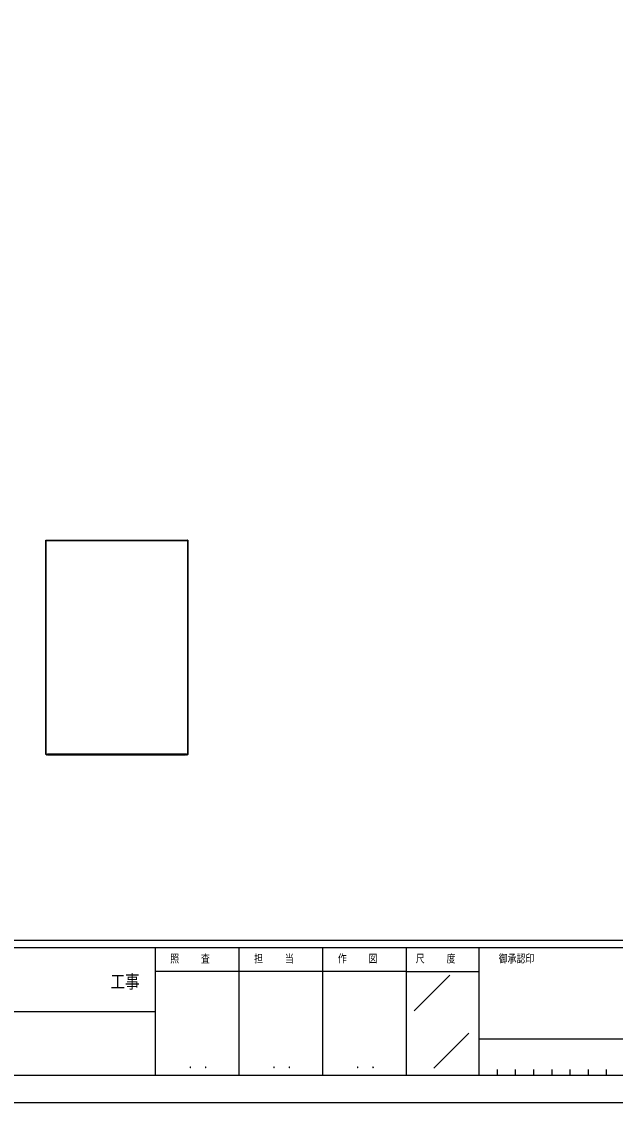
# Model space of a CAD drawing. Units: millimetres, scale not verified. Extents: x -4205 to 4205, y -2970 to 2970.
# Drawn here: x 928 to 2560, y -2970 to 0 of the extents above; entities that cross this region are included whole.
import ezdxf
from ezdxf.enums import TextEntityAlignment as Align

# ---------------------------------------------------------------- set-up
doc = ezdxf.new("R2010")
doc.units = ezdxf.units.MM
doc.header["$LTSCALE"] = 16
doc.layers.add('0-3_YKK_13', color=4, linetype='Continuous')
doc.layers.add('0-5_YKK_ZWAK', color=7, linetype='Continuous')
doc.styles.add('ＭＳ ゴシック', font='')
doc.styles.get('ＭＳ ゴシック').set_extended_font_data('MS Gothic')

msp = doc.modelspace()

# ---------------------------------------------------------------- linework, layer by layer
at = {"layer": '0-3_YKK_13'}
for p, q in [((1384.22, -1425), (1385.02, -1425)), ((1385.02, -1425), (1385.02, -1425.8)), ((995.82, -1425.8), (995.02, -1425.8)), ((995.02, -1425.8), (995.02, -1425.94)), ((1384.22, -1425.8), (1385.02, -1425.8)), ((1385.02, -1425.94), (1385.02, -1425.8)), ((995.82, -2014.2), (995.82, -2014.5)), ((998.52, -2014.2), (995.82, -2014.2)), ((995.82, -2014.5), (996.62, -2014.5)), ((996.62, -2014.2), (996.62, -2014.5)), ((996.62, -2014.5), (996.62, -2015)), ((997.02, -2015), (996.62, -2015)), ((997.02, -2015), (997.02, -2014.2)), ((998.02, -2015), (997.02, -2015)), ((998.02, -2014.2), (998.02, -2015)), ((998.02, -2015), (999.02, -2015)), ((998.52, -2014.2), (999.02, -2014.2)), ((1000.02, -2013.2), (999.02, -2013.2)), ((999.02, -2013.7), (999.02, -2013.2)), ((999.02, -2013.4), (1000.02, -2013.4)), ((999.02, -2014.2), (999.02, -2013.7)), ((999.02, -2014.2), (1000.02, -2014.2)), ((999.02, -2015), (999.02, -2014.2)), ((1000.02, -2015), (999.02, -2015)), ((1000.02, -2013.2), (1000.02, -2013.4)), ((1380.02, -2013.4), (1000.02, -2013.4)), ((1000.02, -2015), (1000.02, -2014.2)), ((1001.02, -2015), (1000.02, -2015)), ((1001.02, -2014.2), (1001.02, -2015)), ((1001.02, -2015), (1379.02, -2015)), ((1379.02, -2015), (1379.02, -2014.2)), ((1380.02, -2013.4), (1380.02, -2013.2)), ((1380.02, -2013.4), (1380.02, -2014.2)), ((1380.02, -2013.4), (1381.02, -2013.4)), ((1380.02, -2014.2), (1381.02, -2014.2)), ((1381.02, -2015), (1380.02, -2015)), ((1381.02, -2013.7), (1381.02, -2014.2)), ((1381.02, -2014.2), (1381.52, -2014.2)), ((1381.02, -2014.2), (1381.02, -2015)), ((1381.02, -2015), (1382.02, -2015)), ((1384.22, -2014.2), (1381.52, -2014.2)), ((1382.02, -2015), (1382.02, -2014.2)), ((1383.42, -2015), (1383.02, -2015)), ((1383.42, -2014.2), (1383.42, -2014.5)), ((1383.42, -2015), (1383.42, -2014.5)), ((1383.42, -2014.5), (1384.22, -2014.5)), ((1384.22, -2015), (1383.42, -2015)), ((1384.22, -2014.2), (1384.22, -2014.5)), ((1384.22, -2014.5), (1384.22, -2015))]:
    msp.add_line(p, q, dxfattribs=at)
for points in [[(995.02, -1425.8), (995.02, -1425), (995.82, -1425)], [(995.82, -1425.8), (995.82, -1425), (1384.22, -1425), (1384.22, -1425.8)], [(995.82, -2014.2), (995.02, -2014.2), (995.02, -1425.94)], [(995.82, -2014.2), (995.82, -1425.8), (1384.22, -1425.8), (1384.22, -2014.2)], [(1385.02, -1425.94), (1385.02, -2014.2), (1384.22, -2014.2)], [(996.62, -2015), (995.82, -2015), (995.82, -2014.5)], [(1380.02, -2014.2), (1000.02, -2014.2), (1000.02, -2013.4)], [(1380.02, -2014.2), (1380.02, -2015), (1379.02, -2015)], [(1381.02, -2013.7), (1381.02, -2013.2), (1380.02, -2013.2)], [(1383.02, -2014.2), (1383.02, -2015), (1382.02, -2015)]]:
    msp.add_lwpolyline(points, dxfattribs=at)
for centre, radius, start, end in [((995.82, -1425.8), 0.8, 90, 180), ((1384.22, -1425.8), 0.8, 0, 90), ((995.86, -1428.36), 2.56, 90.8966, 109.15338), ((1384.18, -1428.36), 2.56, 70.84662, 89.1034), ((998.52, -2013.7), 0.5, 270, 0), ((1381.52, -2013.7), 0.5, 180, 270)]:
    msp.add_arc(centre, radius, start, end, dxfattribs=at)
at = {"layer": '0-5_YKK_ZWAK'}
for p, q in [((3895.02, -2525), (-3904.98, -2525)), ((1295.02, -2545), (-4.98, -2545)), ((1525.02, -2545), (1525.02, -2895)), ((1755.02, -2545), (1755.02, -2895)), ((1985.02, -2545), (1985.02, -2895)), ((2185.02, -2545), (1985.02, -2545)), ((3217.52, -2545), (2185.02, -2545)), ((2185.02, -2545), (2185.02, -2895)), ((1985.02, -2610), (1295.02, -2610)), ((1985.02, -2610), (2185.02, -2610)), ((2007.1, -2718.29), (2105.04, -2620.36)), ((-4.98, -2720), (1295.02, -2720)), ((2060.67, -2875.99), (2156.89, -2779.77)), ((2185.02, -2795), (3217.52, -2795)), ((2235.02, -2880), (2235.02, -2895)), ((2285.02, -2880), (2285.02, -2895)), ((2335.02, -2880), (2335.02, -2895)), ((2385.02, -2880), (2385.02, -2895)), ((2435.02, -2880), (2435.02, -2895)), ((2485.02, -2880), (2485.02, -2895)), ((2535.02, -2880), (2535.02, -2895)), ((-4.98, -2895), (1295.02, -2895)), ((1295.02, -2895), (1985.02, -2895)), ((1985.02, -2895), (2185.02, -2895)), ((2185.02, -2895), (3217.52, -2895))]:
    msp.add_line(p, q, dxfattribs=at)
msp.add_lwpolyline([(-4205, -2970), (4205, -2970), (4205, 2970), (-4205, 2970)], close=True, dxfattribs=at)
msp.add_lwpolyline([(1985.02, -2545), (1295.02, -2545), (1295.02, -2895)], dxfattribs=at)

# ---------------------------------------------------------------- texts
at = {"layer": '0-5_YKK_ZWAK', "style": 'ＭＳ ゴシック', "width": 0.8}
for s, height, p in [('照     査', 21.99, (1336.42, -2592.5)), ('担     当', 21.99, (1567.22, -2592.5)), ('作     図', 21.99, (1797.22, -2592.5)), ('尺     度', 21.99, (2011.42, -2592.5)), ('御承認印', 21.99, (2239.14, -2592.5)), ('工事', 36.66, (1172.33, -2667.47)), ('． ．', 25.92, (1385, -2884.35)), ('． ．', 25.92, (1615, -2884.35)), ('． ．', 25.92, (1845, -2884.35))]:
    msp.add_text(s, height=height, dxfattribs=at).set_placement(p, align=Align.BOTTOM_LEFT)

doc.saveas('drawing.dxf')
